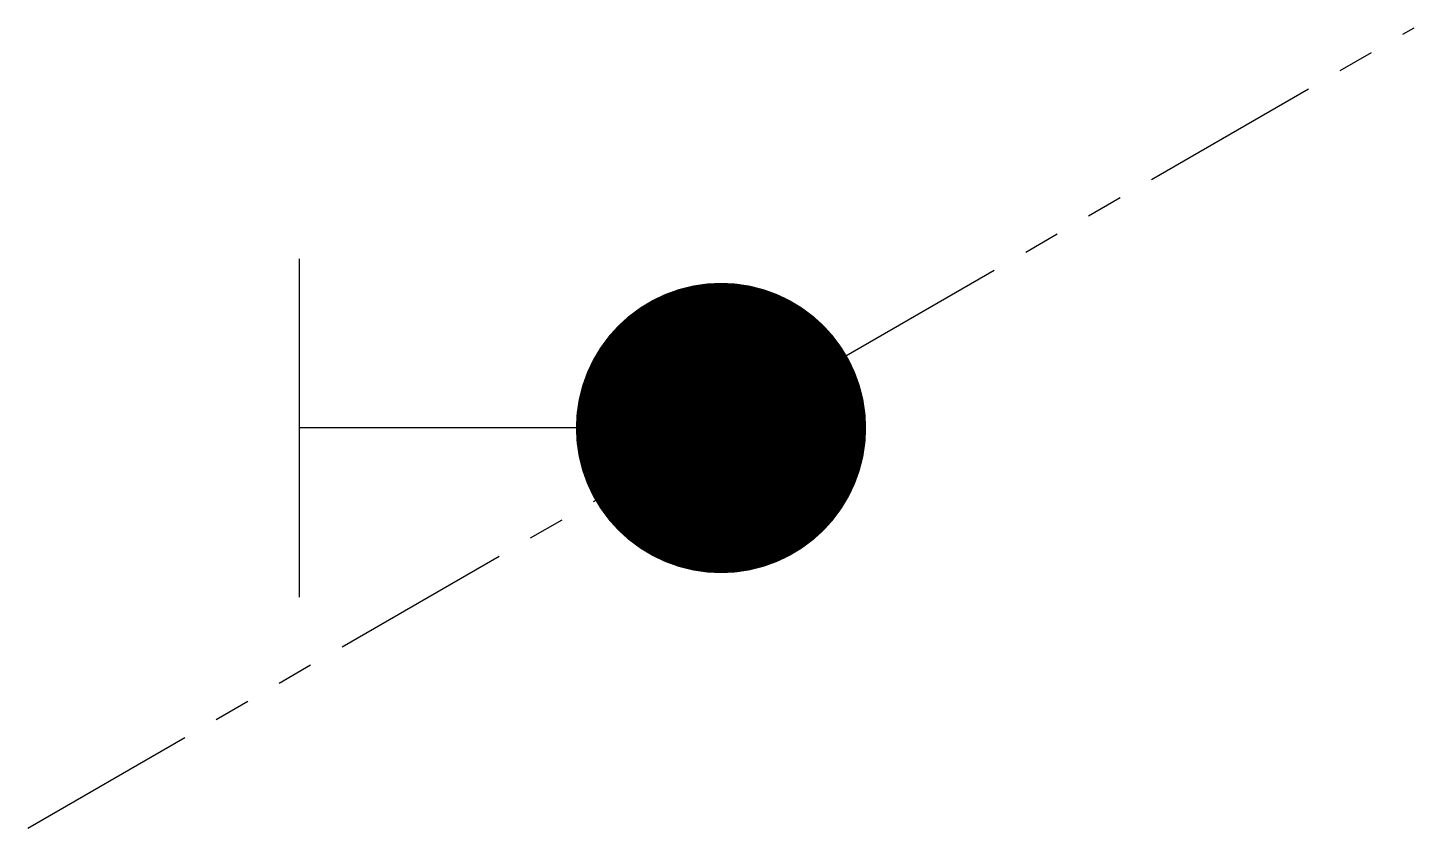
# Model space of a CAD drawing. Extents: x -21042.8 to -21018.9, y -11878.5 to -11864.7.
import ezdxf

# ---------------------------------------------------------------- set-up
doc = ezdxf.new("R2010")
doc.units = 0
doc.header["$MEASUREMENT"] = 0
doc.linetypes.add('PHANTOM2', pattern=[1.25, 0.625, -0.125, 0.125, -0.125, 0.125, -0.125])
doc.layers.get('0').update_dxf_attribs({"color": 3, "linetype": 'CONTINUOUS'})

msp = doc.modelspace()

# ---------------------------------------------------------------- linework, layer by layer
at = {"color": 1, "linetype": 'PHANTOM2', "ltscale": 5}
for p, q in [((-21028.865, -11870.436), (-21018.926, -11864.698)), ((-21042.805, -11878.484), (-21032.784, -11872.699))]:
    msp.add_line(p, q, dxfattribs=at)
at = {"color": 2}
for p, q in [((-21038.13, -11868.679), (-21038.13, -11874.503)), ((-21030.865, -11871.591), (-21038.13, -11871.591))]:
    msp.add_line(p, q, dxfattribs=at)
at = {"color": 7, "const_width": 2.5}
msp.add_lwpolyline([(-21032.115, -11871.591, 1), (-21029.615, -11871.591, 1)], format="xyb", close=True, dxfattribs=at)

doc.saveas('drawing.dxf')
